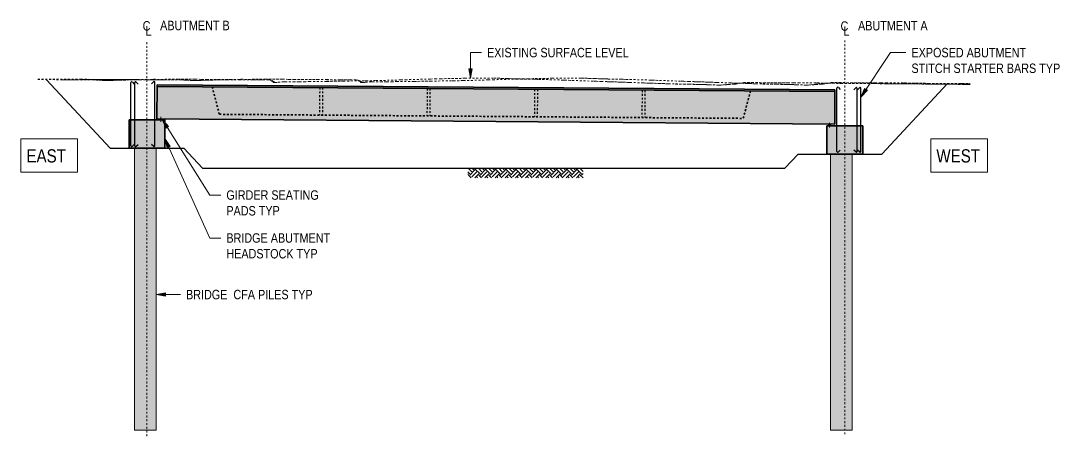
# Model space of a CAD drawing. Header units: metres. Extents: x -351 to -108, y 3 to 559.
# Drawn here: x -163.2 to -108.1, y 3.1 to 25.2 of the extents above; entities that cross this region are included whole.
import ezdxf

# ---------------------------------------------------------------- set-up
doc = ezdxf.new("R2010")
doc.units = ezdxf.units.M
for name, pattern in [('Dash - Tight', [0.0045, 0.003, -0.0015]), ('JacobsCenter', [0.015, 0.009, -0.0015, 0.003, -0.0015]), ('JacobsDash', [0.0045, 0.003, -0.0015])]:
    doc.linetypes.add(name, pattern=pattern)
for name, color, linetype, lineweight in [('A-ANNO-NOTE', 7, 'Continuous', 9), ('A-DETL', 7, 'Continuous', 13), ('A-DETL-GENF', 7, 'Continuous', 9), ('G-ANNO-TEXT', 7, 'Continuous', 9)]:
    doc.layers.add(name, color=color, linetype=linetype, lineweight=lineweight)
doc.styles.add('Arial Narrow', font='ARIALN.TTF', dxfattribs={"height": 0.5})
doc.styles.add('Arial Narrow_1', font='ARIALN.TTF', dxfattribs={"height": 0.7})

# ---------------------------------------------------------------- blocks, each defined once
blk = doc.blocks.new('T2DPAA-T2D-PWA-SU-M3D-000101_dwg-40820706-DRG-2873032 - SECTION-STAGE 3')
at = {"color": 9, "linetype": 'Dash - Tight', "lineweight": 18, "true_color": 0xc0c0c0}
for p, q in [((-343.748, 22.038), (-343.646, 22.057)), ((-343.742, 22.037), (-343.645, 22.055)), ((-343.646, 22.057), (-343.235, 22.052)), ((-343.645, 22.055), (-343.646, 22.057)), ((-343.645, 22.055), (-343.256, 22.05)), ((-343.256, 22.05), (-342.446, 22.063)), ((-343.256, 22.05), (-343.235, 22.052)), ((-343.235, 22.052), (-342.381, 22.066)), ((-342.446, 22.063), (-342.335, 22.065)), ((-342.381, 22.066), (-341.436, 22.064)), ((-342.381, 22.066), (-342.335, 22.065)), ((-342.335, 22.065), (-341.444, 22.064)), ((-341.444, 22.064), (-341.132, 22.051)), ((-341.444, 22.064), (-341.436, 22.064)), ((-341.436, 22.064), (-341.106, 22.05)), ((-341.106, 22.05), (-340.85, 22.052)), ((-340.85, 22.052), (-339.584, 22.041)), ((-340.85, 22.052), (-340.813, 22.05)), ((-330.284, 22.03), (-328.957, 22.072)), ((-330.284, 22.031), (-328.984, 22.071)), ((-328.952, 22.072), (-328.984, 22.071)), ((-328.957, 22.072), (-328.984, 22.071)), ((-328.957, 22.072), (-328.707, 22.079)), ((-328.952, 22.072), (-328.707, 22.079)), ((-328.707, 22.079), (-328.45, 22.085)), ((-328.707, 22.079), (-328.445, 22.084)), ((-328.707, 22.079), (-328.707, 22.079)), ((-328.45, 22.085), (-328.417, 22.085)), ((-328.445, 22.084), (-327.129, 22.111)), ((-328.445, 22.084), (-328.417, 22.085)), ((-328.417, 22.085), (-327.129, 22.112)), ((-327.129, 22.112), (-325.607, 22.111)), ((-327.129, 22.112), (-327.129, 22.111)), ((-327.129, 22.111), (-325.574, 22.111)), ((-325.569, 22.111), (-325.607, 22.111)), ((-325.574, 22.111), (-325.607, 22.111)), ((-325.574, 22.111), (-325.424, 22.11)), ((-325.569, 22.111), (-325.423, 22.11)), ((-325.424, 22.11), (-325.41, 22.11)), ((-325.423, 22.11), (-325.424, 22.11)), ((-325.423, 22.11), (-325.409, 22.11)), ((-325.41, 22.11), (-325.371, 22.109)), ((-325.41, 22.11), (-325.405, 22.11)), ((-325.409, 22.11), (-325.405, 22.11)), ((-325.405, 22.11), (-325.368, 22.109)), ((-325.371, 22.109), (-325.312, 22.108)), ((-325.371, 22.109), (-325.358, 22.109)), ((-325.368, 22.109), (-325.358, 22.109)), ((-325.358, 22.109), (-325.301, 22.109)), ((-325.312, 22.108), (-325.206, 22.106)), ((-325.312, 22.108), (-325.285, 22.108)), ((-325.301, 22.109), (-325.285, 22.108)), ((-325.285, 22.108), (-325.184, 22.106)), ((-325.206, 22.106), (-324.984, 22.098)), ((-325.206, 22.106), (-325.155, 22.105)), ((-325.184, 22.106), (-325.155, 22.105)), ((-325.155, 22.105), (-324.949, 22.098)), ((-324.984, 22.098), (-324.159, 22.071)), ((-324.984, 22.098), (-324.882, 22.096)), ((-324.949, 22.098), (-324.882, 22.096)), ((-324.882, 22.096), (-324.183, 22.073)), ((-324.183, 22.073), (-323.518, 22.06)), ((-324.183, 22.073), (-324.159, 22.071)), ((-324.159, 22.071), (-323.373, 22.056)), ((-323.518, 22.06), (-323.401, 22.057)), ((-323.518, 22.06), (-323.373, 22.056)), ((-323.401, 22.057), (-323.214, 22.052)), ((-323.373, 22.056), (-323.235, 22.053)), ((-323.235, 22.053), (-323.021, 22.047)), ((-323.235, 22.053), (-323.214, 22.052)), ((-323.214, 22.052), (-323.021, 22.047)), ((-349.786, 22.044), (-348.498, 22.037)), ((-349.786, 22.042), (-347.745, 22.03)), ((-348.498, 22.037), (-347.111, 22.026)), ((-348.498, 22.037), (-347.745, 22.03)), ((-347.745, 22.03), (-346.835, 22.023)), ((-347.111, 22.026), (-346.841, 22.024)), ((-346.841, 22.024), (-346.815, 22.023)), ((-346.841, 22.024), (-346.835, 22.023)), ((-346.835, 22.023), (-346.746, 22.02)), ((-346.815, 22.023), (-346.679, 22.018)), ((-346.746, 22.02), (-346.231, 21.996)), ((-346.746, 22.02), (-346.679, 22.018)), ((-346.679, 22.018), (-346.177, 21.995)), ((-346.231, 21.996), (-346.116, 21.987)), ((-346.231, 21.996), (-346.177, 21.995)), ((-346.177, 21.995), (-346.065, 21.986)), ((-346.116, 21.987), (-345.95, 21.994)), ((-346.116, 21.987), (-346.049, 21.984)), ((-346.065, 21.986), (-346.049, 21.984)), ((-346.049, 21.984), (-345.888, 21.991)), ((-345.95, 21.994), (-345.483, 22.012)), ((-345.95, 21.994), (-345.863, 21.993)), ((-345.888, 21.991), (-345.863, 21.993)), ((-345.863, 21.993), (-345.416, 22.01)), ((-345.483, 22.012), (-344.386, 22.036)), ((-345.483, 22.012), (-345.416, 22.01)), ((-345.416, 22.01), (-344.366, 22.032)), ((-344.386, 22.036), (-344.007, 22.036)), ((-344.386, 22.036), (-344.366, 22.032)), ((-344.366, 22.032), (-344.003, 22.033)), ((-344.007, 22.036), (-343.748, 22.038)), ((-344.003, 22.033), (-344.007, 22.036)), ((-344.003, 22.033), (-343.756, 22.035)), ((-343.748, 22.038), (-343.756, 22.035)), ((-343.742, 22.037), (-343.756, 22.035)), ((-341.132, 22.051), (-341.088, 22.049)), ((-341.106, 22.05), (-341.088, 22.049)), ((-341.088, 22.049), (-340.842, 22.05)), ((-340.842, 22.05), (-340.813, 22.05)), ((-340.813, 22.05), (-339.602, 22.04)), ((-339.584, 22.041), (-339.602, 22.04)), ((-339.578, 22.04), (-339.602, 22.04)), ((-339.584, 22.041), (-339.384, 22.04)), ((-339.578, 22.04), (-339.387, 22.039)), ((-339.387, 22.039), (-339.384, 22.04)), ((-339.387, 22.039), (-339.124, 22.038)), ((-339.384, 22.04), (-339.107, 22.038)), ((-339.124, 22.038), (-339.091, 22.037)), ((-339.107, 22.038), (-338.37, 22.033)), ((-339.107, 22.038), (-339.091, 22.037)), ((-339.091, 22.037), (-338.4, 22.032)), ((-338.4, 22.032), (-338.301, 22.031)), ((-338.37, 22.033), (-337.845, 22.024)), ((-338.37, 22.033), (-338.301, 22.031)), ((-338.301, 22.031), (-337.856, 22.024)), ((-337.856, 22.024), (-337.607, 22.024)), ((-337.856, 22.024), (-337.845, 22.024)), ((-337.845, 22.024), (-337.551, 22.024)), ((-337.607, 22.024), (-337.543, 22.024)), ((-337.551, 22.024), (-337.347, 21.983)), ((-337.551, 22.024), (-337.543, 22.024)), ((-337.543, 22.024), (-337.432, 22.001)), ((-337.432, 22.001), (-337.426, 21.997)), ((-337.432, 22.001), (-337.347, 21.983)), ((-337.426, 21.997), (-337.3, 21.901)), ((-337.347, 21.983), (-337.336, 21.974)), ((-337.336, 21.974), (-337.283, 21.935)), ((-337.336, 21.974), (-337.3, 21.901)), ((-337.3, 21.901), (-337.291, 21.894)), ((-337.291, 21.894), (-337.283, 21.935)), ((-337.291, 21.894), (-337.276, 21.885)), ((-337.283, 21.935), (-337.2, 21.885)), ((-337.166, 21.892), (-337.276, 21.885)), ((-337.2, 21.885), (-337.276, 21.885)), ((-337.2, 21.885), (-337.039, 21.896)), ((-337.166, 21.892), (-337.036, 21.901)), ((-337.039, 21.896), (-336.741, 21.915)), ((-337.036, 21.901), (-337.039, 21.896)), ((-337.036, 21.901), (-336.794, 21.916)), ((-336.794, 21.916), (-336.743, 21.92)), ((-336.743, 21.92), (-336.668, 21.92)), ((-336.743, 21.92), (-336.697, 21.919)), ((-336.741, 21.915), (-336.697, 21.919)), ((-336.741, 21.915), (-336.702, 21.917)), ((-336.702, 21.917), (-336.68, 21.919)), ((-336.697, 21.919), (-336.702, 21.917)), ((-336.697, 21.919), (-336.668, 21.92)), ((-336.697, 21.919), (-336.68, 21.919)), ((-336.68, 21.919), (-336.252, 21.926)), ((-336.668, 21.92), (-336.225, 21.927)), ((-336.252, 21.926), (-335.916, 21.927)), ((-336.252, 21.926), (-336.225, 21.927)), ((-336.225, 21.927), (-335.9, 21.928)), ((-335.916, 21.927), (-335.661, 21.928)), ((-335.916, 21.927), (-335.9, 21.928)), ((-335.9, 21.928), (-335.652, 21.929)), ((-335.661, 21.928), (-335.38, 21.935)), ((-335.661, 21.928), (-335.652, 21.929)), ((-335.652, 21.929), (-335.38, 21.936)), ((-335.38, 21.936), (-334.506, 21.945)), ((-335.38, 21.935), (-334.479, 21.944)), ((-335.38, 21.936), (-335.38, 21.935)), ((-334.506, 21.945), (-334.435, 21.945)), ((-334.479, 21.944), (-333.58, 21.958)), ((-334.479, 21.944), (-334.435, 21.945)), ((-334.435, 21.945), (-333.58, 21.958)), ((-333.58, 21.958), (-332.438, 21.979)), ((-333.58, 21.958), (-332.38, 21.979)), ((-333.58, 21.958), (-333.58, 21.958)), ((-332.37, 21.98), (-332.438, 21.979)), ((-332.38, 21.979), (-332.438, 21.979)), ((-332.38, 21.979), (-331.846, 21.987)), ((-332.37, 21.98), (-331.846, 21.987)), ((-331.846, 21.987), (-330.532, 22.023)), ((-331.846, 21.987), (-330.558, 22.022)), ((-331.846, 21.987), (-331.846, 21.987)), ((-330.527, 22.023), (-330.558, 22.022)), ((-330.532, 22.023), (-330.558, 22.022)), ((-330.532, 22.023), (-330.284, 22.03)), ((-330.527, 22.023), (-330.284, 22.031)), ((-330.284, 22.031), (-330.284, 22.03)), ((-323.021, 22.047), (-321.967, 22.015)), ((-323.021, 22.047), (-321.857, 22.012)), ((-323.021, 22.047), (-323.021, 22.047)), ((-321.967, 22.015), (-321.823, 22.011)), ((-321.857, 22.012), (-321.438, 21.997)), ((-321.857, 22.012), (-321.823, 22.011)), ((-321.823, 22.011), (-321.437, 21.997)), ((-321.438, 21.997), (-320.199, 21.951)), ((-321.437, 21.997), (-321.438, 21.997)), ((-321.437, 21.997), (-320.299, 21.956)), ((-320.299, 21.956), (-320.162, 21.951)), ((-320.199, 21.951), (-319.894, 21.94)), ((-320.199, 21.951), (-320.162, 21.951)), ((-320.162, 21.951), (-319.894, 21.94)), ((-319.894, 21.94), (-319.626, 21.932)), ((-319.894, 21.94), (-319.589, 21.93)), ((-319.894, 21.94), (-319.894, 21.94)), ((-319.511, 21.928), (-319.626, 21.932)), ((-319.589, 21.93), (-319.626, 21.932)), ((-319.589, 21.93), (-318.382, 21.891)), ((-319.511, 21.928), (-318.382, 21.891)), ((-318.382, 21.891), (-317.745, 21.865)), ((-318.382, 21.891), (-317.701, 21.863)), ((-318.382, 21.891), (-318.382, 21.891)), ((-317.634, 21.862), (-317.745, 21.865)), ((-317.701, 21.863), (-317.745, 21.865)), ((-317.701, 21.863), (-316.329, 21.819)), ((-317.634, 21.862), (-316.329, 21.82)), ((-316.329, 21.82), (-315.962, 21.808)), ((-316.329, 21.82), (-316.329, 21.819)), ((-316.329, 21.819), (-315.943, 21.806)), ((-315.962, 21.808), (-315.778, 21.807)), ((-315.962, 21.808), (-315.943, 21.806)), ((-315.943, 21.806), (-315.749, 21.805)), ((-315.778, 21.807), (-315.559, 21.799)), ((-315.778, 21.807), (-315.749, 21.805)), ((-315.749, 21.805), (-315.519, 21.797)), ((-315.559, 21.799), (-315.267, 21.794)), ((-315.559, 21.799), (-315.519, 21.797)), ((-315.519, 21.797), (-315.212, 21.792)), ((-315.267, 21.794), (-314.836, 21.788)), ((-315.267, 21.794), (-315.212, 21.792)), ((-315.212, 21.792), (-314.76, 21.785)), ((-314.836, 21.788), (-314.634, 21.784)), ((-314.836, 21.788), (-314.76, 21.785)), ((-314.76, 21.785), (-314.547, 21.781)), ((-314.634, 21.784), (-314.516, 21.781)), ((-314.492, 21.782), (-314.547, 21.781)), ((-314.547, 21.781), (-314.516, 21.781)), ((-314.516, 21.781), (-314.469, 21.782)), ((-314.492, 21.782), (-314.433, 21.783)), ((-314.412, 21.778), (-314.492, 21.782)), ((-314.433, 21.783), (-314.469, 21.782)), ((-314.433, 21.783), (-314.387, 21.78)), ((-314.412, 21.778), (-314.387, 21.78)), ((-314.412, 21.778), (-314.295, 21.769)), ((-314.387, 21.78), (-314.318, 21.775)), ((-314.318, 21.775), (-314.231, 21.769)), ((-314.295, 21.769), (-314.221, 21.769)), ((-314.295, 21.769), (-314.231, 21.769)), ((-314.231, 21.769), (-314.215, 21.769)), ((-314.221, 21.769), (-314.161, 21.766)), ((-314.221, 21.769), (-314.215, 21.769)), ((-314.215, 21.769), (-314.201, 21.768)), ((-314.201, 21.768), (-314.159, 21.768)), ((-314.201, 21.768), (-314.161, 21.766)), ((-314.161, 21.766), (-313.978, 21.763)), ((-314.159, 21.768), (-313.968, 21.764)), ((-313.978, 21.763), (-313.968, 21.764)), ((-313.978, 21.763), (-313.758, 21.751)), ((-313.968, 21.764), (-313.789, 21.754)), ((-313.688, 21.749), (-313.789, 21.754)), ((-313.632, 21.752), (-313.758, 21.751)), ((-313.688, 21.749), (-313.758, 21.751)), ((-313.609, 21.75), (-313.688, 21.749)), ((-313.632, 21.752), (-313.629, 21.752)), ((-313.632, 21.752), (-313.622, 21.752)), ((-313.629, 21.752), (-313.622, 21.752)), ((-313.622, 21.752), (-313.629, 21.752)), ((-313.622, 21.752), (-313.618, 21.753)), ((-313.622, 21.752), (-313.618, 21.753)), ((-313.622, 21.752), (-313.604, 21.75)), ((-313.622, 21.752), (-313.622, 21.752)), ((-313.622, 21.752), (-313.553, 21.752)), ((-313.618, 21.753), (-313.258, 21.776)), ((-313.609, 21.75), (-313.604, 21.75)), ((-313.604, 21.75), (-313.553, 21.752)), ((-313.553, 21.752), (-313.545, 21.752)), ((-313.545, 21.752), (-313.26, 21.77)), ((-313.26, 21.77), (-313.157, 21.778)), ((-313.26, 21.77), (-313.258, 21.776)), ((-313.258, 21.776), (-313.127, 21.785)), ((-313.157, 21.778), (-312.978, 21.791)), ((-313.157, 21.778), (-313.127, 21.785)), ((-313.127, 21.785), (-312.9, 21.801)), ((-312.9, 21.801), (-312.978, 21.791)), ((-312.903, 21.796), (-312.978, 21.791)), ((-312.903, 21.796), (-312.78, 21.804)), ((-312.9, 21.801), (-312.761, 21.811)), ((-312.78, 21.804), (-312.563, 21.843)), ((-312.78, 21.804), (-312.761, 21.811)), ((-312.761, 21.811), (-312.517, 21.854)), ((-312.563, 21.843), (-312.517, 21.854)), ((-312.563, 21.843), (-312.539, 21.848)), ((-312.539, 21.848), (-312.483, 21.859)), ((-312.517, 21.854), (-312.49, 21.86)), ((-312.49, 21.86), (-312.36, 21.878)), ((-312.49, 21.86), (-312.483, 21.859)), ((-312.483, 21.859), (-312.363, 21.876)), ((-312.363, 21.876), (-312.36, 21.878)), ((-312.363, 21.876), (-312.362, 21.876)), ((-312.362, 21.876), (-312.336, 21.876)), ((-312.36, 21.878), (-312.359, 21.878)), ((-312.359, 21.878), (-312.358, 21.878)), ((-312.359, 21.878), (-312.336, 21.876)), ((-312.358, 21.878), (-311.926, 21.889)), ((-312.358, 21.878), (-312.309, 21.876)), ((-312.336, 21.876), (-312.334, 21.876)), ((-312.334, 21.876), (-312.309, 21.876)), ((-312.309, 21.876), (-311.902, 21.887)), ((-311.926, 21.889), (-311.328, 21.875)), ((-311.926, 21.889), (-311.902, 21.887)), ((-311.902, 21.887), (-311.34, 21.873)), ((-311.34, 21.873), (-311.268, 21.872)), ((-311.328, 21.875), (-309.957, 21.87)), ((-311.328, 21.875), (-311.268, 21.872)), ((-311.268, 21.872), (-309.993, 21.867)), ((-309.957, 21.87), (-309.993, 21.867)), ((-309.961, 21.867), (-309.993, 21.867)), ((-309.718, 21.87), (-309.961, 21.867)), ((-309.696, 21.873), (-309.957, 21.87)), ((-309.696, 21.873), (-309.718, 21.87)), ((-309.689, 21.87), (-309.718, 21.87)), ((-309.696, 21.873), (-309.428, 21.871)), ((-309.689, 21.87), (-309.434, 21.868)), ((-309.434, 21.868), (-309.428, 21.871)), ((-309.434, 21.868), (-308.519, 21.86)), ((-309.428, 21.871), (-308.464, 21.862)), ((-308.519, 21.86), (-308.413, 21.859)), ((-308.464, 21.862), (-307.171, 21.84)), ((-308.464, 21.862), (-308.413, 21.859)), ((-308.413, 21.859), (-307.187, 21.838)), ((-307.187, 21.838), (-307.171, 21.84)), ((-307.187, 21.838), (-305.498, 21.827)), ((-307.171, 21.84), (-305.391, 21.828)), ((-305.498, 21.827), (-305.302, 21.825)), ((-305.391, 21.828), (-301.877, 21.801)), ((-305.391, 21.828), (-305.302, 21.825)), ((-305.302, 21.825), (-301.968, 21.799)), ((-301.968, 21.799), (-301.877, 21.801)), ((-301.968, 21.799), (-300.33, 21.783)), ((-301.877, 21.801), (-300.33, 21.785))]:
    blk.add_line(p, q, dxfattribs=at)
blk = doc.blocks.new('T2DPAA-T2D-PWA-SU-M3D-000100_SurveySurface_rvt-3-DRG-2873032 - SECTION-STAGE 3')
at = {"color": 9, "linetype": 'Dash - Tight', "lineweight": 18, "true_color": 0xc0c0c0}
blk.add_blockref('T2DPAA-T2D-PWA-SU-M3D-000101_dwg-40820706-DRG-2873032 - SECTION-STAGE 3', (0, 0), dxfattribs=at)
blk = doc.blocks.new('T2DPAA-T2D-PWA-SU-M3D-000101_dwg-V2-DRG-2873032 - SECTION-STAGE 3')
at = {"color": 9, "linetype": 'Dash - Tight', "lineweight": 18, "true_color": 0xc0c0c0}
for p, q in [((-349.786, 22.069), (-347.493, 22.057)), ((-349.786, 22.068), (-343.115, 22.03)), ((-349.786, 22.068), (-347.493, 22.057)), ((-347.493, 22.057), (-343.869, 22.037)), ((-339.113, 22.038), (-339.011, 22.057)), ((-339.107, 22.037), (-339.01, 22.055)), ((-339.011, 22.057), (-338.6, 22.052)), ((-339.01, 22.055), (-339.011, 22.057)), ((-339.01, 22.055), (-338.621, 22.05)), ((-338.621, 22.05), (-337.811, 22.063)), ((-338.621, 22.05), (-338.6, 22.052)), ((-338.6, 22.052), (-337.745, 22.066)), ((-337.811, 22.063), (-337.7, 22.065)), ((-337.745, 22.066), (-336.801, 22.064)), ((-337.745, 22.066), (-337.7, 22.065)), ((-337.7, 22.065), (-336.81, 22.064)), ((-336.81, 22.064), (-336.497, 22.051)), ((-336.81, 22.064), (-336.801, 22.064)), ((-336.801, 22.064), (-336.47, 22.05)), ((-336.47, 22.05), (-336.215, 22.052)), ((-336.215, 22.052), (-334.949, 22.041)), ((-336.215, 22.052), (-336.178, 22.05)), ((-325.649, 22.03), (-324.322, 22.072)), ((-325.649, 22.031), (-324.349, 22.071)), ((-324.317, 22.072), (-324.349, 22.071)), ((-324.322, 22.072), (-324.349, 22.071)), ((-324.322, 22.072), (-324.072, 22.079)), ((-324.317, 22.072), (-324.072, 22.079)), ((-324.072, 22.079), (-323.815, 22.085)), ((-324.072, 22.079), (-323.81, 22.084)), ((-324.072, 22.079), (-324.072, 22.079)), ((-323.815, 22.085), (-323.781, 22.085)), ((-323.81, 22.084), (-322.494, 22.111)), ((-323.81, 22.084), (-323.781, 22.085)), ((-323.781, 22.085), (-322.494, 22.112)), ((-322.494, 22.112), (-320.972, 22.111)), ((-322.494, 22.112), (-322.494, 22.111)), ((-322.494, 22.111), (-320.939, 22.111)), ((-320.934, 22.111), (-320.972, 22.111)), ((-320.939, 22.111), (-320.972, 22.111)), ((-320.939, 22.111), (-320.789, 22.11)), ((-320.934, 22.111), (-320.788, 22.11)), ((-320.789, 22.11), (-320.775, 22.11)), ((-320.788, 22.11), (-320.789, 22.11)), ((-320.788, 22.11), (-320.774, 22.11)), ((-320.775, 22.11), (-320.736, 22.109)), ((-320.775, 22.11), (-320.77, 22.11)), ((-320.774, 22.11), (-320.77, 22.11)), ((-320.77, 22.11), (-320.733, 22.109)), ((-320.736, 22.109), (-320.677, 22.108)), ((-320.736, 22.109), (-320.722, 22.109)), ((-320.733, 22.109), (-320.722, 22.109)), ((-320.722, 22.109), (-320.666, 22.109)), ((-320.677, 22.108), (-320.571, 22.106)), ((-320.677, 22.108), (-320.65, 22.108)), ((-320.666, 22.109), (-320.65, 22.108)), ((-320.65, 22.108), (-320.549, 22.106)), ((-320.571, 22.106), (-320.349, 22.098)), ((-320.571, 22.106), (-320.52, 22.105)), ((-320.549, 22.106), (-320.52, 22.105)), ((-320.52, 22.105), (-320.314, 22.098)), ((-320.349, 22.098), (-319.524, 22.071)), ((-320.349, 22.098), (-320.246, 22.096)), ((-320.314, 22.098), (-320.246, 22.096)), ((-320.246, 22.096), (-319.548, 22.073)), ((-319.548, 22.073), (-318.884, 22.06)), ((-319.548, 22.073), (-319.524, 22.071)), ((-319.524, 22.071), (-318.739, 22.056)), ((-318.884, 22.06), (-318.766, 22.057)), ((-318.884, 22.06), (-318.739, 22.056)), ((-318.766, 22.057), (-318.579, 22.052)), ((-318.739, 22.056), (-318.6, 22.053)), ((-318.6, 22.053), (-318.386, 22.047)), ((-318.6, 22.053), (-318.579, 22.052)), ((-318.579, 22.052), (-318.386, 22.047)), ((-343.869, 22.037), (-342.474, 22.026)), ((-343.869, 22.037), (-343.115, 22.03)), ((-343.115, 22.03), (-342.2, 22.023)), ((-342.474, 22.026), (-342.206, 22.024)), ((-342.206, 22.024), (-342.18, 22.023)), ((-342.206, 22.024), (-342.2, 22.023)), ((-342.2, 22.023), (-342.11, 22.02)), ((-342.18, 22.023), (-342.043, 22.018)), ((-342.11, 22.02), (-341.595, 21.996)), ((-342.11, 22.02), (-342.043, 22.018)), ((-342.043, 22.018), (-341.541, 21.995)), ((-341.595, 21.996), (-341.481, 21.987)), ((-341.595, 21.996), (-341.541, 21.995)), ((-341.541, 21.995), (-341.43, 21.986)), ((-341.481, 21.987), (-341.315, 21.994)), ((-341.481, 21.987), (-341.413, 21.984)), ((-341.43, 21.986), (-341.413, 21.984)), ((-341.413, 21.984), (-341.253, 21.991)), ((-341.315, 21.994), (-340.847, 22.012)), ((-341.315, 21.994), (-341.227, 21.993)), ((-341.253, 21.991), (-341.227, 21.993)), ((-341.227, 21.993), (-340.78, 22.01)), ((-340.847, 22.012), (-339.751, 22.036)), ((-340.847, 22.012), (-340.78, 22.01)), ((-340.78, 22.01), (-339.731, 22.032)), ((-339.751, 22.036), (-339.372, 22.036)), ((-339.751, 22.036), (-339.731, 22.032)), ((-339.731, 22.032), (-339.368, 22.033)), ((-339.372, 22.036), (-339.113, 22.038)), ((-339.368, 22.033), (-339.372, 22.036)), ((-339.368, 22.033), (-339.121, 22.035)), ((-339.113, 22.038), (-339.121, 22.035)), ((-339.107, 22.037), (-339.121, 22.035)), ((-336.497, 22.051), (-336.453, 22.049)), ((-336.47, 22.05), (-336.453, 22.049)), ((-336.453, 22.049), (-336.207, 22.05)), ((-336.207, 22.05), (-336.178, 22.05)), ((-336.178, 22.05), (-334.967, 22.04)), ((-334.949, 22.041), (-334.967, 22.04)), ((-334.943, 22.04), (-334.967, 22.04)), ((-334.949, 22.041), (-334.749, 22.04)), ((-334.943, 22.04), (-334.752, 22.039)), ((-334.752, 22.039), (-334.749, 22.04)), ((-334.752, 22.039), (-334.489, 22.038)), ((-334.749, 22.04), (-334.472, 22.038)), ((-334.489, 22.038), (-334.456, 22.037)), ((-334.472, 22.038), (-333.734, 22.033)), ((-334.472, 22.038), (-334.456, 22.037)), ((-334.456, 22.037), (-333.765, 22.032)), ((-333.765, 22.032), (-333.666, 22.031)), ((-333.734, 22.033), (-333.21, 22.024)), ((-333.734, 22.033), (-333.666, 22.031)), ((-333.666, 22.031), (-333.221, 22.024)), ((-333.221, 22.024), (-332.972, 22.024)), ((-333.221, 22.024), (-333.21, 22.024)), ((-333.21, 22.024), (-332.916, 22.024)), ((-332.972, 22.024), (-332.908, 22.024)), ((-332.916, 22.024), (-332.712, 21.983)), ((-332.916, 22.024), (-332.908, 22.024)), ((-332.908, 22.024), (-332.797, 22.002)), ((-332.797, 22.002), (-332.791, 21.997)), ((-332.797, 22.002), (-332.712, 21.983)), ((-332.791, 21.997), (-332.665, 21.9)), ((-332.712, 21.983), (-332.701, 21.974)), ((-332.701, 21.974), (-332.648, 21.935)), ((-332.701, 21.974), (-332.665, 21.9)), ((-332.665, 21.9), (-332.656, 21.893)), ((-332.656, 21.893), (-332.648, 21.935)), ((-332.656, 21.893), (-332.642, 21.885)), ((-332.648, 21.935), (-332.566, 21.885)), ((-332.531, 21.892), (-332.642, 21.885)), ((-332.566, 21.885), (-332.642, 21.885)), ((-332.566, 21.885), (-332.404, 21.896)), ((-332.531, 21.892), (-332.401, 21.901)), ((-332.404, 21.896), (-332.105, 21.915)), ((-332.401, 21.901), (-332.404, 21.896)), ((-332.401, 21.901), (-332.158, 21.917)), ((-332.158, 21.917), (-332.108, 21.92)), ((-332.108, 21.92), (-332.033, 21.92)), ((-332.108, 21.92), (-332.062, 21.919)), ((-332.105, 21.915), (-332.062, 21.919)), ((-332.105, 21.915), (-332.067, 21.918)), ((-332.067, 21.918), (-332.045, 21.919)), ((-332.062, 21.919), (-332.067, 21.918)), ((-332.062, 21.919), (-332.033, 21.92)), ((-332.062, 21.919), (-332.045, 21.919)), ((-332.045, 21.919), (-331.617, 21.926)), ((-332.033, 21.92), (-331.59, 21.927)), ((-331.617, 21.926), (-331.281, 21.927)), ((-331.617, 21.926), (-331.59, 21.927)), ((-331.59, 21.927), (-331.265, 21.928)), ((-331.281, 21.927), (-331.026, 21.928)), ((-331.281, 21.927), (-331.265, 21.928)), ((-331.265, 21.928), (-331.017, 21.929)), ((-331.026, 21.928), (-330.745, 21.935)), ((-331.026, 21.928), (-331.017, 21.929)), ((-331.017, 21.929), (-330.745, 21.936)), ((-330.745, 21.936), (-329.871, 21.945)), ((-330.745, 21.935), (-329.843, 21.944)), ((-330.745, 21.936), (-330.745, 21.935)), ((-329.871, 21.945), (-329.8, 21.945)), ((-329.843, 21.944), (-328.945, 21.958)), ((-329.843, 21.944), (-329.8, 21.945)), ((-329.8, 21.945), (-328.945, 21.958)), ((-328.945, 21.958), (-327.804, 21.979)), ((-328.945, 21.958), (-327.746, 21.979)), ((-328.945, 21.958), (-328.945, 21.958)), ((-327.735, 21.98), (-327.804, 21.979)), ((-327.746, 21.979), (-327.804, 21.979)), ((-327.746, 21.979), (-327.211, 21.987)), ((-327.735, 21.98), (-327.211, 21.987)), ((-327.211, 21.987), (-325.897, 22.023)), ((-327.211, 21.987), (-325.924, 22.022)), ((-327.211, 21.987), (-327.211, 21.987)), ((-325.892, 22.023), (-325.924, 22.022)), ((-325.897, 22.023), (-325.924, 22.022)), ((-325.897, 22.023), (-325.649, 22.03)), ((-325.892, 22.023), (-325.649, 22.031)), ((-325.649, 22.031), (-325.649, 22.03)), ((-318.386, 22.047), (-317.332, 22.015)), ((-318.386, 22.047), (-317.221, 22.012)), ((-318.386, 22.047), (-318.386, 22.047)), ((-317.332, 22.015), (-317.187, 22.011)), ((-317.221, 22.012), (-316.803, 21.997)), ((-317.221, 22.012), (-317.187, 22.011)), ((-317.187, 22.011), (-316.802, 21.997)), ((-316.803, 21.997), (-315.564, 21.951)), ((-316.802, 21.997), (-316.803, 21.997)), ((-316.802, 21.997), (-315.664, 21.956)), ((-315.664, 21.956), (-315.527, 21.951)), ((-315.564, 21.951), (-315.259, 21.94)), ((-315.564, 21.951), (-315.527, 21.951)), ((-315.527, 21.951), (-315.259, 21.94)), ((-315.259, 21.94), (-314.991, 21.932)), ((-315.259, 21.94), (-314.954, 21.93)), ((-315.259, 21.94), (-315.259, 21.94)), ((-314.877, 21.928), (-314.991, 21.932)), ((-314.954, 21.93), (-314.991, 21.932)), ((-314.954, 21.93), (-313.747, 21.891)), ((-314.877, 21.928), (-313.747, 21.891)), ((-313.747, 21.891), (-313.11, 21.865)), ((-313.747, 21.891), (-313.067, 21.863)), ((-313.747, 21.891), (-313.747, 21.891)), ((-313, 21.862), (-313.11, 21.865)), ((-313.067, 21.863), (-313.11, 21.865)), ((-313.067, 21.863), (-311.694, 21.819)), ((-313, 21.862), (-311.694, 21.82)), ((-311.694, 21.82), (-311.327, 21.808)), ((-311.694, 21.82), (-311.694, 21.819)), ((-311.694, 21.819), (-311.308, 21.806)), ((-311.327, 21.808), (-311.143, 21.807)), ((-311.327, 21.808), (-311.308, 21.806)), ((-311.308, 21.806), (-311.115, 21.805)), ((-311.143, 21.807), (-310.924, 21.799)), ((-311.143, 21.807), (-311.115, 21.805)), ((-311.115, 21.805), (-310.884, 21.797)), ((-310.924, 21.799), (-310.632, 21.794)), ((-310.924, 21.799), (-310.884, 21.797)), ((-310.884, 21.797), (-310.577, 21.792)), ((-310.632, 21.794), (-310.202, 21.788)), ((-310.632, 21.794), (-310.577, 21.792)), ((-310.577, 21.792), (-310.125, 21.785)), ((-310.202, 21.788), (-309.999, 21.784)), ((-310.202, 21.788), (-310.125, 21.785)), ((-310.125, 21.785), (-309.912, 21.781)), ((-309.999, 21.784), (-309.881, 21.781)), ((-309.857, 21.782), (-309.912, 21.781)), ((-309.912, 21.781), (-309.881, 21.781)), ((-309.881, 21.781), (-309.833, 21.782)), ((-309.857, 21.782), (-309.798, 21.783)), ((-309.777, 21.778), (-309.857, 21.782)), ((-309.798, 21.783), (-309.833, 21.782)), ((-309.798, 21.783), (-309.752, 21.78)), ((-309.777, 21.778), (-309.752, 21.78)), ((-309.777, 21.778), (-309.659, 21.769)), ((-309.752, 21.78), (-309.683, 21.775)), ((-309.683, 21.775), (-309.596, 21.769)), ((-309.659, 21.769), (-309.586, 21.769)), ((-309.659, 21.769), (-309.596, 21.769)), ((-309.596, 21.769), (-309.58, 21.769)), ((-309.586, 21.769), (-309.526, 21.766)), ((-309.586, 21.769), (-309.58, 21.769)), ((-309.58, 21.769), (-309.566, 21.768)), ((-309.566, 21.768), (-309.525, 21.768)), ((-309.566, 21.768), (-309.526, 21.766)), ((-309.526, 21.766), (-309.343, 21.763)), ((-309.525, 21.768), (-309.333, 21.764)), ((-309.343, 21.763), (-309.333, 21.764)), ((-309.343, 21.763), (-309.123, 21.751)), ((-309.333, 21.764), (-309.153, 21.754)), ((-309.053, 21.749), (-309.153, 21.754)), ((-308.996, 21.752), (-309.123, 21.751)), ((-309.053, 21.749), (-309.123, 21.751)), ((-308.973, 21.749), (-309.053, 21.749)), ((-308.996, 21.752), (-308.993, 21.752)), ((-308.996, 21.752), (-308.987, 21.752)), ((-308.993, 21.752), (-308.987, 21.752)), ((-308.987, 21.752), (-308.993, 21.752)), ((-308.987, 21.752), (-308.984, 21.753)), ((-308.987, 21.752), (-308.984, 21.753)), ((-308.987, 21.752), (-308.969, 21.75)), ((-308.987, 21.752), (-308.987, 21.752)), ((-308.987, 21.752), (-308.918, 21.752)), ((-308.984, 21.753), (-308.623, 21.776)), ((-308.973, 21.749), (-308.969, 21.75)), ((-308.969, 21.75), (-308.918, 21.752)), ((-308.918, 21.752), (-308.91, 21.752)), ((-308.91, 21.752), (-308.625, 21.77)), ((-308.625, 21.77), (-308.522, 21.778)), ((-308.625, 21.77), (-308.623, 21.776)), ((-308.623, 21.776), (-308.493, 21.785)), ((-308.522, 21.778), (-308.343, 21.79)), ((-308.522, 21.778), (-308.493, 21.785)), ((-308.493, 21.785), (-308.266, 21.801)), ((-308.266, 21.801), (-308.343, 21.79)), ((-308.269, 21.796), (-308.343, 21.79)), ((-308.269, 21.796), (-308.145, 21.804)), ((-308.266, 21.801), (-308.126, 21.811)), ((-308.145, 21.804), (-307.928, 21.842)), ((-308.145, 21.804), (-308.126, 21.811)), ((-308.126, 21.811), (-307.882, 21.854)), ((-307.928, 21.842), (-307.882, 21.854)), ((-307.928, 21.842), (-307.904, 21.848)), ((-307.904, 21.848), (-307.848, 21.859)), ((-307.882, 21.854), (-307.855, 21.86)), ((-307.855, 21.86), (-307.725, 21.878)), ((-307.855, 21.86), (-307.848, 21.859)), ((-307.848, 21.859), (-307.728, 21.876)), ((-307.728, 21.876), (-307.725, 21.878)), ((-307.728, 21.876), (-307.727, 21.876)), ((-307.727, 21.876), (-307.7, 21.876)), ((-307.725, 21.878), (-307.724, 21.878)), ((-307.724, 21.878), (-307.722, 21.878)), ((-307.724, 21.878), (-307.7, 21.876)), ((-307.722, 21.878), (-307.291, 21.889)), ((-307.722, 21.878), (-307.674, 21.876)), ((-307.7, 21.876), (-307.699, 21.876)), ((-307.699, 21.876), (-307.674, 21.876)), ((-307.674, 21.876), (-307.267, 21.887)), ((-307.291, 21.889), (-306.693, 21.875)), ((-307.291, 21.889), (-307.267, 21.887)), ((-307.267, 21.887), (-306.704, 21.873)), ((-306.704, 21.873), (-306.633, 21.872)), ((-306.693, 21.875), (-305.322, 21.87)), ((-306.693, 21.875), (-306.633, 21.872)), ((-306.633, 21.872), (-305.359, 21.867)), ((-305.322, 21.87), (-305.359, 21.867)), ((-305.326, 21.867), (-305.359, 21.867)), ((-305.083, 21.87), (-305.326, 21.867)), ((-305.062, 21.873), (-305.322, 21.87)), ((-305.062, 21.873), (-305.083, 21.87)), ((-305.054, 21.87), (-305.083, 21.87)), ((-305.062, 21.873), (-304.794, 21.871)), ((-305.054, 21.87), (-304.799, 21.868)), ((-304.799, 21.868), (-304.794, 21.871)), ((-304.799, 21.868), (-303.884, 21.86)), ((-304.794, 21.871), (-303.828, 21.862)), ((-303.884, 21.86), (-303.778, 21.859)), ((-303.828, 21.862), (-302.536, 21.84)), ((-303.828, 21.862), (-303.778, 21.859)), ((-303.778, 21.859), (-302.552, 21.838)), ((-302.552, 21.838), (-302.536, 21.84)), ((-302.552, 21.838), (-300.862, 21.827)), ((-302.536, 21.84), (-300.755, 21.828)), ((-300.862, 21.827), (-300.666, 21.825)), ((-300.755, 21.828), (-300.33, 21.825)), ((-300.755, 21.828), (-300.666, 21.825)), ((-300.666, 21.825), (-300.33, 21.823))]:
    blk.add_line(p, q, dxfattribs=at)
blk = doc.blocks.new('T2DPAA-T2D-PWA-SU-M3D-000100_SurveySurface_rvt-4-DRG-2873032 - SECTION-STAGE 3')
at = {"color": 9, "linetype": 'Dash - Tight', "lineweight": 18, "true_color": 0xc0c0c0}
blk.add_blockref('T2DPAA-T2D-PWA-SU-M3D-000101_dwg-V2-DRG-2873032 - SECTION-STAGE 3', (0, 0), dxfattribs=at)
blk = doc.blocks.new('CS_Annot_Centreline Symbol1 - CS_Annot_Centreline Symbol-5070896-DRG-2873032 - SECTION-STAGE 3')
at = {"layer": 'A-ANNO-NOTE', "char_height": 0.5, "attachment_point": 1, "style": 'Arial Narrow'}
for s, insert, width in [('C  ', (-344.226, 25.142), 0.88186), ('L', (-344.07, 24.876), 0.38481)]:
    blk.add_mtext(s, dxfattribs=dict(at, insert=insert, width=width))

msp = doc.modelspace()

# ---------------------------------------------------------------- hatches: boundary and pattern name
at = {"layer": 'A-DETL-GENF', "true_color": 0xd8d8d8}
msp.add_hatch(color=254, dxfattribs=at).paths.add_polyline_path([(-120.019, 19.678), (-120.021, 21.493), (-155.96, 21.771), (-155.974, 19.956), (-150.54, 19.914)])
at = {"layer": 'A-DETL-GENF', "true_color": 0xffffff}
for points in [[(-157.45, 18.409), (-155.545, 18.409), (-155.545, 19.914), (-157.45, 19.914)], [(-120.253, 18.089), (-120.253, 18.099), (-119.104, 18.099), (-119.104, 18.089), (-118.531, 18.089), (-118.531, 19.594), (-120.436, 19.594), (-120.436, 18.089)], [(-156.004, 3.444), (-156.004, 18.409), (-157.153, 18.409), (-157.153, 3.444)], [(-119.104, 3.445), (-119.104, 18.099), (-120.253, 18.099), (-120.253, 3.445), (-120.004, 3.445)]]:
    msp.add_hatch(color=7, dxfattribs=at).paths.add_polyline_path(points)
at = {"layer": 'A-DETL-GENF'}
h = msp.add_hatch(dxfattribs=at)
h.set_pattern_fill('FP_2', color=256, style=0, pattern_type=2)
h.set_pattern_definition([(315, (-138.02607, 10.849), (0.538815, 0), [0.381, -0.381]), (315, (-137.92507, 10.951), (0.538815, 0), [0.381, -0.381]), (315, (-137.82407, 11.052), (0.538815, 0), [0.381, -0.381]), (45, (-137.75707, 11.052), (0, 0.538815), [0.381, -0.381]), (45, (-137.65607, 10.951), (0, 0.538815), [0.381, -0.381]), (45, (-137.55507, 10.849), (0, 0.538815), [0.381, -0.381])])
h.paths.add_polyline_path([(-133.361, 16.836), (-133.361, 17.336), (-139.479, 17.336), (-139.479, 16.836)])
at = {"layer": 'G-ANNO-TEXT'}
for points in [[(-139.342, 22.111), (-139.254, 22.611), (-139.43, 22.611)], [(-118.637, 21.105), (-118.287, 21.472), (-118.433, 21.569)], [(-155.697, 19.937), (-155.505, 19.467), (-155.356, 19.561)], [(-155.552, 18.916), (-155.426, 18.424), (-155.265, 18.497)], [(-156.016, 10.637), (-155.516, 10.548), (-155.516, 10.725)]]:
    msp.add_hatch(color=256, dxfattribs=at).paths.add_polyline_path(points)

# ---------------------------------------------------------------- linework, layer by layer
at = {"layer": 'A-DETL', "linetype": 'JacobsCenter', "lineweight": 15}
for p, q in [((-156.499, 3.122), (-156.499, 24.122)), ((-119.484, 3.222), (-119.484, 24.122))]:
    msp.add_line(p, q, dxfattribs=at)
at = {"layer": 'A-DETL', "lineweight": 25}
for p, q in [((-158.45, 18.409), (-161.827, 22.03)), ((-157.345, 18.53), (-157.345, 21.88)), ((-157.272, 21.905), (-157.173, 21.806)), ((-157.145, 18.53), (-157.145, 21.88)), ((-157.072, 21.905), (-156.973, 21.806)), ((-156.153, 21.92), (-156.252, 21.821)), ((-156.08, 18.53), (-156.08, 21.895)), ((-119.901, 18.227), (-119.901, 21.592)), ((-119.828, 21.617), (-119.729, 21.518)), ((-118.91, 21.602), (-119.009, 21.503)), ((-118.836, 18.227), (-118.836, 21.577)), ((-118.71, 21.602), (-118.809, 21.503)), ((-118.636, 18.227), (-118.636, 21.577)), ((-117.531, 18.089), (-114.043, 21.83)), ((-158.45, 18.409), (-154.545, 18.409)), ((-157.272, 18.505), (-157.173, 18.604)), ((-157.072, 18.505), (-156.973, 18.604)), ((-156.153, 18.505), (-156.252, 18.604)), ((-153.545, 17.336), (-154.545, 18.409)), ((-119.829, 18.202), (-119.73, 18.301)), ((-118.909, 18.202), (-119.008, 18.301)), ((-118.709, 18.202), (-118.808, 18.301)), ((-122.67, 17.336), (-121.968, 18.089)), ((-121.968, 18.089), (-117.531, 18.089)), ((-153.545, 17.336), (-122.67, 17.336))]:
    msp.add_line(p, q, dxfattribs=at)
at = {"layer": 'A-DETL'}
for p, q in [((-155.96, 21.771), (-155.974, 19.956)), ((-120.021, 21.493), (-155.96, 21.771)), ((-120.019, 19.678), (-120.021, 21.493)), ((-155.974, 19.956), (-120.019, 19.678)), ((-155.819, 19.954), (-155.819, 19.904)), ((-155.694, 19.954), (-155.819, 19.954)), ((-155.819, 19.904), (-155.694, 19.904)), ((-155.694, 19.904), (-155.694, 19.954)), ((-120.355, 19.645), (-120.355, 19.595)), ((-120.23, 19.645), (-120.355, 19.645)), ((-120.355, 19.595), (-120.23, 19.595)), ((-120.23, 19.595), (-120.23, 19.645))]:
    msp.add_line(p, q, dxfattribs=at)
at = {"layer": 'A-DETL', "lineweight": 35}
for p, q in [((-155.96, 21.771), (-155.974, 19.956)), ((-155.961, 21.681), (-120.021, 21.403)), ((-155.96, 21.771), (-120.021, 21.493)), ((-120.021, 21.493), (-120.019, 19.678)), ((-155.978, 19.914), (-157.45, 19.914)), ((-157.45, 19.914), (-157.45, 18.409)), ((-155.545, 19.914), (-155.978, 19.914)), ((-155.974, 19.956), (-120.019, 19.678)), ((-155.545, 18.409), (-155.545, 19.914)), ((-120.436, 18.089), (-120.436, 19.594)), ((-120.436, 19.594), (-120.004, 19.594)), ((-120.004, 19.594), (-118.531, 19.594)), ((-118.531, 19.594), (-118.531, 18.089)), ((-157.45, 18.409), (-155.545, 18.409)), ((-118.531, 18.089), (-120.436, 18.089))]:
    msp.add_line(p, q, dxfattribs=at)
at = {"layer": 'A-DETL', "linetype": 'JacobsDash', "lineweight": 35}
for p, q in [((-153.037, 21.658), (-152.659, 20.199)), ((-124.486, 21.437), (-124.874, 19.984)), ((-152.659, 20.199), (-124.874, 19.984))]:
    msp.add_line(p, q, dxfattribs=at)
at = {"layer": 'A-DETL', "linetype": 'JacobsDash', "lineweight": 25}
for p, q in [((-147.336, 21.614), (-147.347, 20.158)), ((-147.186, 21.613), (-147.197, 20.157)), ((-141.636, 21.57), (-141.648, 20.114)), ((-141.486, 21.569), (-141.498, 20.113)), ((-135.936, 21.526), (-135.948, 20.07)), ((-135.787, 21.525), (-135.798, 20.069)), ((-130.237, 21.482), (-130.248, 20.026)), ((-130.087, 21.481), (-130.098, 20.025))]:
    msp.add_line(p, q, dxfattribs=at)
at = {"layer": 'A-DETL', "linetype": 'JacobsCenter'}
for p, q in [((-155.757, 20.064), (-155.757, 19.804)), ((-120.293, 19.755), (-120.293, 19.495))]:
    msp.add_line(p, q, dxfattribs=at)
at = {"layer": 'A-DETL', "lineweight": 15}
for p, q in [((-156.004, 18.409), (-157.153, 18.409)), ((-157.153, 18.409), (-157.153, 3.444)), ((-156.004, 3.444), (-156.004, 18.409)), ((-119.104, 18.099), (-120.253, 18.099)), ((-120.253, 18.099), (-120.253, 3.445)), ((-119.104, 3.445), (-119.104, 18.099)), ((-157.153, 3.444), (-156.004, 3.444)), ((-120.253, 3.445), (-119.104, 3.445))]:
    msp.add_line(p, q, dxfattribs=at)
at = {"layer": 'A-DETL', "lineweight": 25}
for centre, radius, start, end in [((-157.304, 21.879), 0.0414, 39.7212, 178.5979), ((-157.104, 21.879), 0.0414, 39.7212, 178.5979), ((-156.122, 21.894), 0.0414, 1.4021, 140.2788), ((-119.86, 21.591), 0.0414, 39.7212, 178.5979), ((-118.878, 21.576), 0.0414, 1.4021, 140.2788), ((-118.678, 21.576), 0.0414, 1.4021, 140.2788), ((-157.304, 18.531), 0.0411, 181.4367, 320.5003), ((-157.104, 18.531), 0.0411, 181.4367, 320.5003), ((-156.121, 18.531), 0.0411, 219.4997, 358.5633), ((-119.86, 18.228), 0.0411, 181.4367, 320.5003), ((-118.877, 18.228), 0.0411, 219.4997, 358.5633), ((-118.677, 18.228), 0.0411, 219.4997, 358.5633)]:
    msp.add_arc(centre, radius, start, end, dxfattribs=at)
at = {"layer": 'G-ANNO-TEXT'}
for p, q in [((-139.342, 23.474), (-138.761, 23.474)), ((-139.342, 22.111), (-139.342, 23.474)), ((-118.637, 21.105), (-117.057, 23.474)), ((-117.057, 23.474), (-116.252, 23.474)), ((-139.254, 22.611), (-139.43, 22.611)), ((-139.43, 22.611), (-139.342, 22.111)), ((-139.342, 22.111), (-139.254, 22.611)), ((-118.433, 21.569), (-118.637, 21.105)), ((-118.287, 21.472), (-118.433, 21.569)), ((-118.637, 21.105), (-118.287, 21.472)), ((-155.697, 19.937), (-155.505, 19.467)), ((-155.356, 19.561), (-155.697, 19.937)), ((-155.697, 19.937), (-153.163, 15.916)), ((-155.505, 19.467), (-155.356, 19.561)), ((-155.552, 18.916), (-155.426, 18.424)), ((-155.265, 18.497), (-155.552, 18.916)), ((-155.552, 18.916), (-153.163, 13.637)), ((-155.426, 18.424), (-155.265, 18.497)), ((-153.163, 15.916), (-152.587, 15.916)), ((-153.163, 13.637), (-152.587, 13.637)), ((-155.516, 10.725), (-156.016, 10.637)), ((-156.016, 10.637), (-155.516, 10.548)), ((-156.016, 10.637), (-154.727, 10.637)), ((-155.516, 10.548), (-155.516, 10.725))]:
    msp.add_line(p, q, dxfattribs=at)
at = {"layer": 'G-ANNO-TEXT', "lineweight": 18, "flags": 128}
for points in [[(-163.19, 18.896), (-160.181, 18.896), (-160.181, 17.132), (-163.19, 17.132)], [(-114.929, 18.896), (-111.92, 18.896), (-111.92, 17.132), (-114.929, 17.132)]]:
    msp.add_lwpolyline(points, close=True, dxfattribs=at)

# ---------------------------------------------------------------- block references
at = {"lineweight": 5}
for name in ['T2DPAA-T2D-PWA-SU-M3D-000100_SurveySurface_rvt-3-DRG-2873032 - SECTION-STAGE 3', 'T2DPAA-T2D-PWA-SU-M3D-000100_SurveySurface_rvt-4-DRG-2873032 - SECTION-STAGE 3']:
    msp.add_blockref(name, (187.499, 0), dxfattribs=at)
at = {"layer": 'A-ANNO-NOTE'}
for p in [(187.499, 0), (224.514, -0.011)]:
    msp.add_blockref('CS_Annot_Centreline Symbol1 - CS_Annot_Centreline Symbol-5070896-DRG-2873032 - SECTION-STAGE 3', p, dxfattribs=at)

# ---------------------------------------------------------------- texts
at = {"layer": 'A-ANNO-NOTE', "char_height": 0.5, "attachment_point": 1, "style": 'Arial Narrow', "bg_fill": 3, "box_fill_scale": 1, "bg_fill_color": 256, "bg_fill_true_color": 13158600, "bg_fill_transparency": 0}
for s, insert in [('ABUTMENT B', (-155.8, 25.161)), ('ABUTMENT A', (-118.784, 25.15))]:
    msp.add_mtext(s, dxfattribs=dict(at, insert=insert))
at = {"layer": 'G-ANNO-TEXT', "char_height": 0.5, "attachment_point": 1, "style": 'Arial Narrow', "bg_fill": 3, "box_fill_scale": 1, "bg_fill_color": 256, "bg_fill_true_color": 13158600, "bg_fill_transparency": 0}
for s, insert in [('EXISTING SURFACE LEVEL', (-138.461, 23.724)), ('GIRDER SEATING ', (-152.287, 16.166)), ('PADS TYP', (-152.287, 15.332)), ('BRIDGE ABUTMENT ', (-152.287, 13.887)), ('HEADSTOCK TYP', (-152.287, 13.054)), ('BRIDGE  CFA PILES TYP', (-154.427, 10.887))]:
    msp.add_mtext(s, dxfattribs=dict(at, insert=insert))
at = {"layer": 'G-ANNO-TEXT', "insert": (-115.952, 23.724), "char_height": 0.5, "attachment_point": 1, "style": 'Arial Narrow', "bg_fill": 3, "box_fill_scale": 1, "bg_fill_color": 256, "bg_fill_transparency": 0}
msp.add_mtext('EXPOSED ABUTMENT', dxfattribs=at)

# ---------------------------------------------------------------- next in the draw order: texts
at = {"layer": 'G-ANNO-TEXT', "insert": (-115.952, 22.89), "char_height": 0.5, "attachment_point": 1, "style": 'Arial Narrow', "bg_fill": 3, "box_fill_scale": 1, "bg_fill_color": 256, "bg_fill_transparency": 0}
msp.add_mtext('STITCH STARTER BARS TYP', dxfattribs=at)
at = {"layer": 'G-ANNO-TEXT', "lineweight": 18, "char_height": 0.7, "attachment_point": 1, "style": 'Arial Narrow_1', "bg_fill": 3, "box_fill_scale": 1, "bg_fill_color": 256, "bg_fill_true_color": 13158600, "bg_fill_transparency": 0}
for s, insert in [('EAST', (-162.89, 18.344)), ('WEST', (-114.629, 18.344))]:
    msp.add_mtext(s, dxfattribs=dict(at, insert=insert))

doc.saveas('drawing.dxf')
